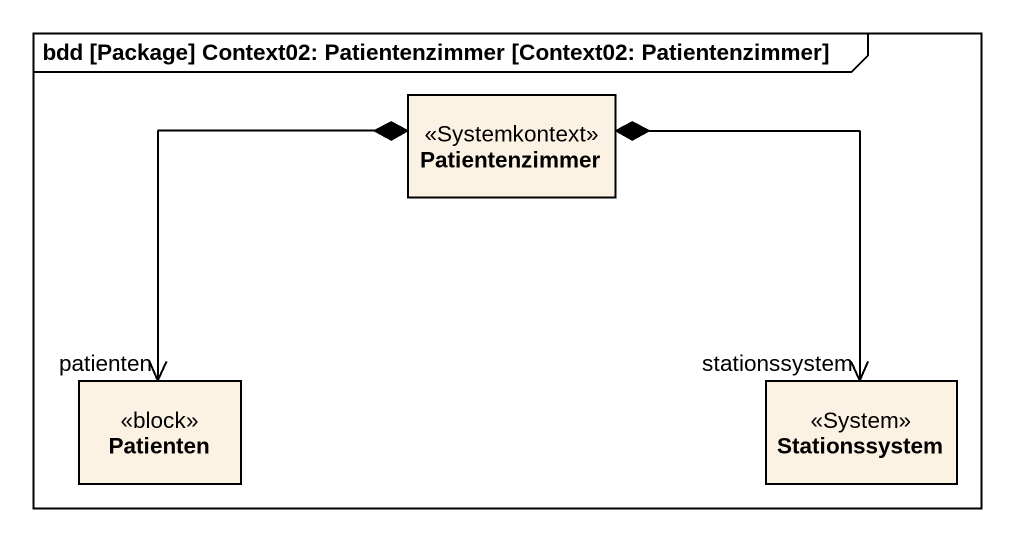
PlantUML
@startuml
mainframe bdd [Package] Context02: Patientenzimmer [Context02: Patientenzimmer]
hide circle
hide empty members
class Patientenzimmer <<Systemkontext>>
class Patienten <<block>>
class Stationssystem <<System>>
Patientenzimmer *--> "patienten" Patienten
Patientenzimmer *--> "stationssystem" Stationssystem
@enduml
